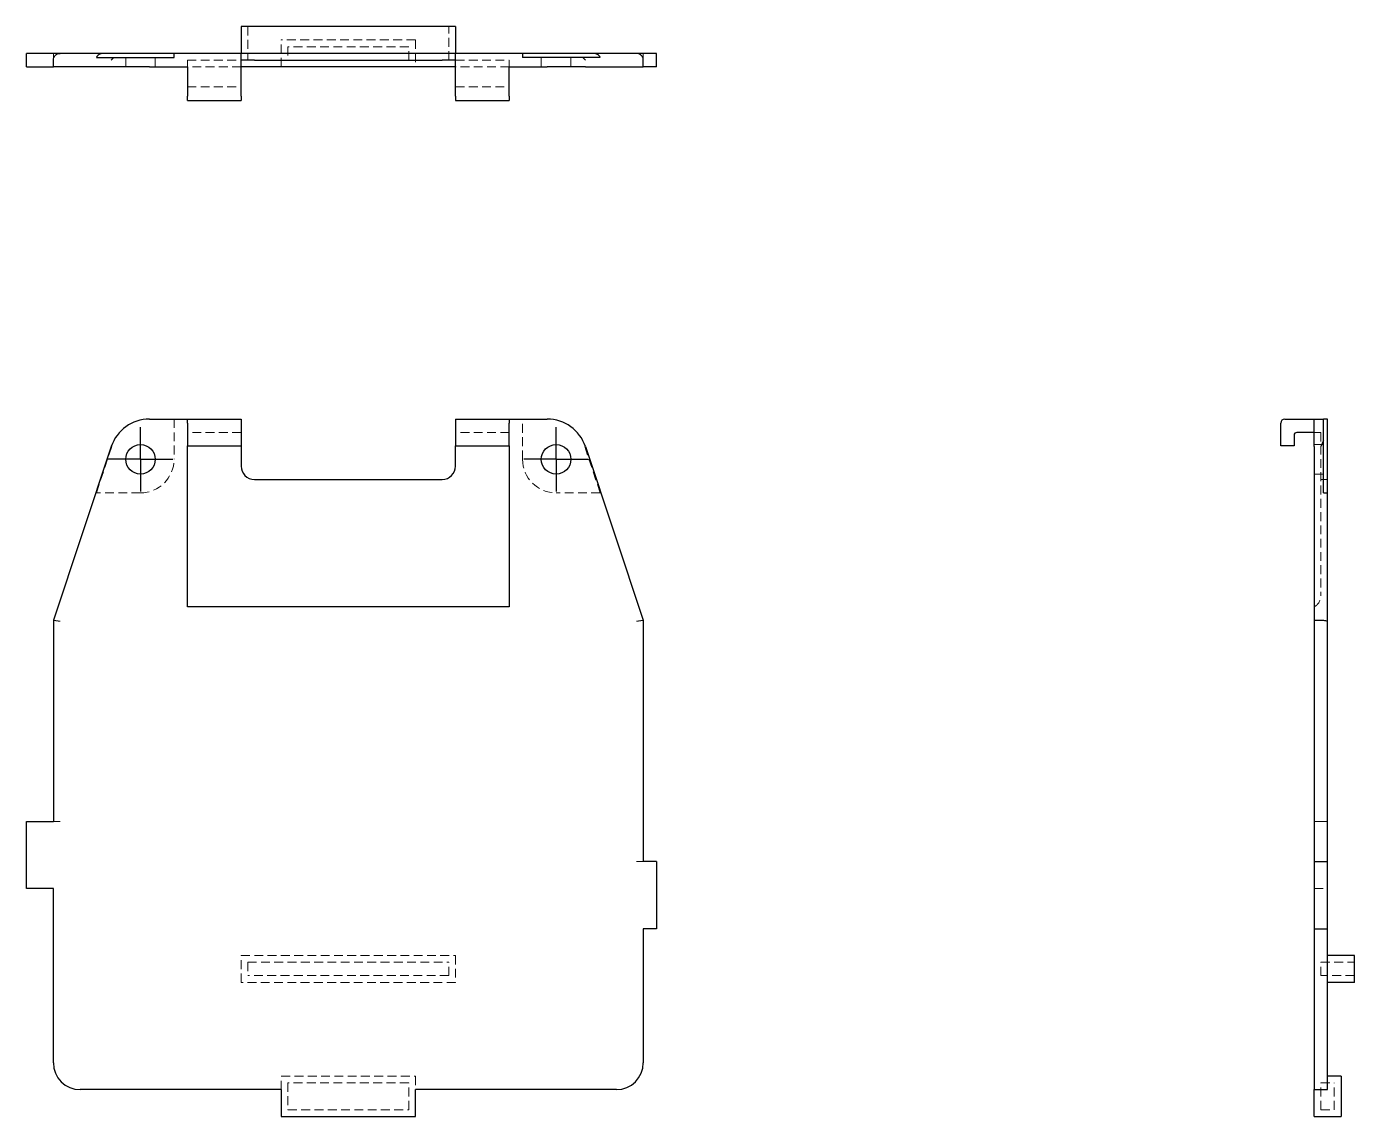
# Model space of a CAD drawing. Header units: millimetres. Extents: x 38 to 228, y 7 to 163.
import ezdxf

# ---------------------------------------------------------------- set-up
doc = ezdxf.new("R2010")
doc.units = ezdxf.units.MM
doc.linetypes.add('HIDDEN', pattern=[1.905, 1.27, -0.635])
doc.layers.add('10', color=7, linetype='Continuous')

# ---------------------------------------------------------------- blocks, each defined once
blk = doc.blocks.new('SW_CENTERMARKSYMBOL_0')
at = {"layer": '10', "color": 0}
for p, q in [((0, 2.5), (0, 4.62)), ((0, 0), (0, 2.5)), ((-2.5, 0), (-4.62, 0)), ((0, 0), (-2.5, 0)), ((0, 0), (0, -2.5)), ((0, 0), (2.5, 0)), ((2.5, 0), (4.62, 0)), ((0, -2.5), (0, -4.62))]:
    blk.add_line(p, q, dxfattribs=at)
blk = doc.blocks.new('SW_CENTERMARKSYMBOL_1')
at = {"layer": '10', "color": 0}
for p, q in [((0, 2.5), (0, 4.62)), ((0, 0), (0, 2.5)), ((-2.5, 0), (-4.62, 0)), ((0, 0), (-2.5, 0)), ((0, 0), (0, -2.5)), ((0, 0), (2.5, 0)), ((2.5, 0), (4.62, 0)), ((0, -2.5), (0, -4.62))]:
    blk.add_line(p, q, dxfattribs=at)

msp = doc.modelspace()

# ---------------------------------------------------------------- linework, layer by layer
at = {"color": 7, "linetype": 'Continuous', "lineweight": 25}
for p, q in [((68.58, 163.29), (68.58, 159.44)), ((99.35, 163.29), (68.58, 163.29)), ((99.35, 163.29), (99.35, 159.44)), ((37.81, 157.52), (37.81, 159.44)), ((42.62, 159.44), (37.81, 159.44)), ((41.65, 157.52), (41.65, 158.48)), ((48.76, 159.44), (42.62, 159.44)), ((47.83, 158.87), (50.33, 158.87)), ((54.15, 159.44), (48.76, 159.44)), ((50.33, 158.87), (55.43, 158.87)), ((58.96, 159.44), (54.15, 159.44)), ((55.43, 158.87), (58.96, 158.87)), ((68.58, 159.44), (58.96, 159.44)), ((58.96, 158.87), (58.96, 159.44)), ((68.58, 153.29), (68.58, 159.44)), ((70.5, 159.44), (68.58, 159.44)), ((70.5, 158.48), (68.58, 158.48)), ((97.42, 159.44), (70.5, 159.44)), ((70.5, 158.48), (97.42, 158.48)), ((99.35, 159.44), (97.42, 159.44)), ((99.35, 158.48), (97.42, 158.48)), ((99.35, 153.29), (99.35, 159.44)), ((108.96, 159.44), (99.35, 159.44)), ((108.96, 159.44), (108.96, 158.87)), ((113.77, 159.44), (108.96, 159.44)), ((112.5, 158.87), (108.96, 158.87)), ((117.59, 158.87), (112.5, 158.87)), ((119.17, 159.44), (113.77, 159.44)), ((120.09, 158.87), (117.59, 158.87)), ((125.31, 159.44), (119.17, 159.44)), ((128.19, 159.44), (125.31, 159.44)), ((126.27, 157.52), (126.27, 158.48)), ((128.19, 157.52), (128.19, 159.44)), ((37.81, 157.52), (41.65, 157.52)), ((49.95, 157.52), (41.65, 157.52)), ((55.43, 157.52), (49.95, 157.52)), ((55.43, 157.52), (60.88, 157.52)), ((60.88, 157.52), (60.88, 153.29)), ((99.35, 157.52), (68.58, 157.52)), ((107.04, 157.52), (112.5, 157.52)), ((107.04, 153.29), (107.04, 157.52)), ((117.97, 157.52), (112.5, 157.52)), ((117.97, 157.52), (126.27, 157.52)), ((128.19, 157.52), (126.27, 157.52)), ((60.88, 152.71), (60.88, 153.29)), ((60.88, 152.71), (68.58, 152.71)), ((68.58, 153.29), (68.58, 152.71)), ((99.35, 153.29), (99.35, 152.71)), ((99.35, 152.71), (107.04, 152.71)), ((107.04, 153.29), (107.04, 152.71)), ((55.43, 107), (60.88, 107)), ((60.88, 106.42), (60.88, 107)), ((60.88, 107), (68.58, 107)), ((68.58, 107), (68.58, 106.42)), ((99.35, 107), (99.35, 106.42)), ((99.35, 107), (107.04, 107)), ((107.04, 107), (107.04, 106.42)), ((107.04, 107), (112.5, 107)), ((218.29, 107), (222.52, 107)), ((222.52, 107), (223.87, 107)), ((222.52, 103.06), (222.52, 107)), ((223.87, 103.94), (223.87, 107)), ((224.44, 107), (223.87, 107)), ((224.44, 101.23), (224.44, 107)), ((60.88, 106.42), (60.88, 103.15)), ((68.58, 106.42), (68.58, 103.15)), ((99.35, 106.42), (99.35, 103.15)), ((107.04, 103.15), (107.04, 106.42)), ((217.71, 103.15), (217.71, 106.42)), ((222.52, 105.08), (220.02, 105.08)), ((49.95, 103.06), (41.65, 78.15)), ((60.88, 103.15), (68.58, 103.15)), ((60.88, 80.08), (60.88, 103.15)), ((68.58, 103.15), (68.58, 100.27)), ((99.35, 103.15), (107.04, 103.15)), ((99.35, 100.27), (99.35, 103.15)), ((107.04, 103.15), (107.04, 80.08)), ((117.97, 103.06), (126.27, 78.15)), ((219.63, 103.15), (217.71, 103.15)), ((219.63, 104.69), (219.63, 103.15)), ((222.52, 103.06), (222.52, 78.15)), ((223.87, 96.42), (223.87, 103.94)), ((224.44, 96.42), (224.44, 101.23)), ((70.5, 98.35), (97.42, 98.35)), ((224.44, 78), (224.44, 96.42)), ((107.04, 80.08), (60.88, 80.08)), ((41.65, 78.15), (41.65, 49.29)), ((126.27, 78.15), (126.27, 43.54)), ((222.52, 78.15), (223.48, 78.15)), ((222.52, 78.15), (222.52, 43.54)), ((224.44, 43.54), (224.44, 78)), ((37.81, 49.31), (41.65, 49.29)), ((37.81, 39.69), (37.81, 49.31)), ((128.19, 43.54), (126.27, 43.54)), ((128.19, 43.54), (128.19, 33.92)), ((222.52, 43.54), (224.44, 43.54)), ((222.52, 43.54), (222.52, 33.92)), ((224.44, 33.92), (224.44, 43.54)), ((41.65, 39.69), (37.81, 39.69)), ((41.65, 14.69), (41.65, 39.69)), ((128.19, 33.92), (126.27, 33.92)), ((126.27, 33.92), (126.27, 14.69)), ((222.52, 33.92), (224.44, 33.92)), ((222.52, 33.92), (222.52, 14.69)), ((224.44, 14.69), (224.44, 33.92)), ((228.29, 30.08), (224.44, 30.08)), ((228.29, 26.23), (228.29, 30.08)), ((228.29, 26.23), (224.44, 26.23)), ((222.52, 14.69), (222.52, 10.85)), ((224.44, 10.85), (224.44, 14.69)), ((226.37, 12.77), (224.44, 12.77)), ((226.37, 12.77), (226.37, 7)), ((74.35, 10.85), (45.5, 10.85)), ((74.35, 10.85), (74.35, 7)), ((122.42, 10.85), (93.58, 10.85)), ((93.58, 7), (93.58, 10.85)), ((222.52, 10.85), (224.44, 10.85)), ((222.52, 7), (222.52, 10.85)), ((74.35, 7), (93.58, 7)), ((222.52, 7), (226.37, 7))]:
    msp.add_line(p, q, dxfattribs=at)
at = {"color": 7, "linetype": 'HIDDEN', "lineweight": 18}
for p, q in [((69.54, 163.29), (69.54, 158.48)), ((98.38, 158.48), (98.38, 163.29)), ((74.35, 159.44), (74.35, 161.37)), ((93.58, 161.37), (74.35, 161.37)), ((75.31, 160.4), (75.31, 158.48)), ((92.62, 160.4), (75.31, 160.4)), ((92.62, 158.48), (92.62, 160.4)), ((93.58, 161.37), (93.58, 159.44)), ((41.65, 158.48), (41.65, 159.44)), ((52.04, 158.87), (52.04, 157.52)), ((56.27, 157.52), (56.27, 158.87)), ((60.88, 158.48), (68.58, 158.48)), ((60.88, 157.52), (60.88, 158.48)), ((68.58, 155.02), (68.58, 158.48)), ((74.35, 157.52), (74.35, 159.44)), ((93.58, 159.44), (93.58, 157.52)), ((99.35, 158.48), (107.04, 158.48)), ((107.04, 158.48), (107.04, 157.52)), ((111.65, 158.87), (111.65, 157.52)), ((115.88, 157.52), (115.88, 158.87)), ((126.27, 158.48), (126.27, 159.44)), ((68.58, 157.52), (60.88, 157.52)), ((107.04, 157.52), (99.35, 157.52)), ((60.88, 154.63), (68.58, 154.63)), ((68.58, 154.63), (68.58, 153.29)), ((99.35, 154.63), (107.04, 154.63)), ((58.96, 107), (58.96, 101.23)), ((108.96, 101.23), (108.96, 107)), ((68.58, 105.08), (60.88, 105.08)), ((68.58, 105.08), (68.58, 103.15)), ((107.04, 105.08), (99.35, 105.08)), ((223.48, 105.08), (222.52, 105.08)), ((223.48, 105.08), (223.48, 81.74)), ((47.83, 96.42), (50.33, 103.94)), ((120.09, 96.42), (117.59, 103.94)), ((223.87, 103.35), (222.52, 103.35)), ((222.52, 99.12), (223.87, 99.12)), ((223.48, 98.35), (224.44, 98.35)), ((54.15, 96.42), (47.83, 96.42)), ((120.09, 96.42), (113.77, 96.42)), ((41.65, 49.29), (42.62, 49.29)), ((222.52, 49.31), (224.44, 49.31)), ((223.48, 49.29), (222.52, 49.29)), ((126.27, 43.54), (125.31, 43.54)), ((222.52, 39.69), (224.44, 39.69)), ((68.58, 26.23), (68.58, 30.08)), ((68.58, 30.08), (99.35, 30.08)), ((69.54, 29.12), (69.54, 27.19)), ((69.54, 29.12), (98.38, 29.12)), ((98.38, 27.19), (98.38, 29.12)), ((99.35, 30.08), (99.35, 26.23)), ((223.48, 29.12), (228.29, 29.12)), ((223.48, 27.19), (223.48, 29.12)), ((228.29, 30.08), (224.44, 30.08)), ((98.38, 27.19), (69.54, 27.19)), ((228.29, 27.19), (223.48, 27.19)), ((99.35, 26.23), (68.58, 26.23)), ((74.35, 12.77), (93.58, 12.77)), ((74.35, 10.85), (74.35, 12.77)), ((75.31, 11.81), (75.31, 7.96)), ((92.62, 11.81), (75.31, 11.81)), ((92.62, 7.96), (92.62, 11.81)), ((93.58, 12.77), (93.58, 10.85)), ((223.48, 11.81), (225.4, 11.81)), ((223.48, 7.96), (223.48, 11.81)), ((225.4, 7.96), (225.4, 11.81)), ((75.31, 7.96), (92.62, 7.96)), ((223.48, 7.96), (225.4, 7.96))]:
    msp.add_line(p, q, dxfattribs=at)
at = {"color": 7, "linetype": 'Continuous', "lineweight": 25}
for centre in [(54.15, 101.23), (113.77, 101.23)]:
    msp.add_circle(centre, 2.12, dxfattribs=at)
for centre, radius, start, end in [((55.43, 101.23), 5.77, 90, 161.5651), ((112.5, 101.23), 5.77, 18.4349, 90), ((218.29, 106.42), 0.577, 90, 180), ((220.02, 104.69), 0.385, 90, 180), ((70.5, 100.27), 1.92, 180, 270), ((97.42, 100.27), 1.92, 270, 0), ((45.5, 14.69), 3.85, 180, 270), ((122.42, 14.69), 3.85, 270, 0)]:
    msp.add_arc(centre, radius, start, end, dxfattribs=at)
at = {"color": 7, "linetype": 'HIDDEN', "lineweight": 18}
for centre, radius, start, end in [((54.15, 101.23), 4.81, 270, 0), ((113.77, 101.23), 4.81, 180, 270), ((221.56, 81.74), 1.92, 300, 0), ((223.72, -11.47), 60.77, 89.32, 90.2267)]:
    msp.add_arc(centre, radius, start, end, dxfattribs=at)
at = {"color": 7, "linetype": 'Continuous', "lineweight": 25}
for points, knots in [([(41.65, 158.48), (41.65, 158.59), (41.67, 158.72), (41.77, 158.95), (41.84, 159.07), (42.03, 159.25), (42.14, 159.33), (42.38, 159.42), (42.5, 159.44), (42.62, 159.44)], [0, 0, 0, 0, 0.25, 0.25, 0.5, 0.5, 0.75, 0.75, 1, 1, 1, 1]), ([(48.76, 159.44), (48.57, 159.44), (48.37, 159.39), (48.03, 159.18), (47.9, 159.03), (47.83, 158.87)], [0, 0, 0, 0, 0.5, 0.5, 1, 1, 1, 1]), ([(49.95, 158.48), (49.98, 158.51), (50.03, 158.58), (50.11, 158.67), (50.19, 158.74), (50.26, 158.81), (50.31, 158.85), (50.33, 158.87)], [0, 0, 0, 0, 0.25465, 0.481975, 0.681975, 0.85465, 1, 1, 1, 1]), ([(120.09, 158.87), (120.02, 159.03), (119.89, 159.18), (119.55, 159.39), (119.35, 159.44), (119.17, 159.44)], [0, 0, 0, 0, 0.5, 0.5, 1, 1, 1, 1]), ([(126.27, 158.48), (126.27, 158.59), (126.25, 158.72), (126.15, 158.95), (126.08, 159.07), (125.89, 159.25), (125.78, 159.33), (125.54, 159.42), (125.42, 159.44), (125.31, 159.44)], [0, 0, 0, 0, 0.25, 0.25, 0.5, 0.5, 0.75, 0.75, 1, 1, 1, 1]), ([(223.87, 96.42), (224.03, 96.42), (224.18, 96.42), (224.39, 96.42), (224.44, 96.42), (224.44, 96.42)], [0, 0, 0, 0, 0.5, 0.5, 1, 1, 1, 1]), ([(223.48, 78.15), (223.59, 78.15), (223.72, 78.15), (223.95, 78.14), (224.07, 78.12), (224.25, 78.09), (224.33, 78.07), (224.42, 78.04), (224.44, 78.02), (224.44, 78)], [0, 0, 0, 0, 0.25, 0.25, 0.5, 0.5, 0.75, 0.75, 1, 1, 1, 1])]:
    msp.add_open_spline(points, degree=3, knots=knots, dxfattribs=at)
for points in [[(117.59, 158.87), (117.74, 158.74), (117.87, 158.61), (117.97, 158.48)], [(223.87, 103.94), (223.74, 103.65), (223.61, 103.36), (223.48, 103.06)]]:
    msp.add_open_spline(points, degree=3, dxfattribs=at)
at = {"color": 7, "linetype": 'HIDDEN', "lineweight": 18}
for points in [[(41.65, 78.15), (41.65, 78.15), (41.67, 78.15), (41.77, 78.14), (41.84, 78.12), (42.03, 78.09), (42.14, 78.07), (42.38, 78.04), (42.5, 78.02), (42.62, 78)], [(126.27, 78.15), (126.27, 78.15), (126.25, 78.15), (126.15, 78.14), (126.08, 78.12), (125.89, 78.09), (125.78, 78.07), (125.54, 78.04), (125.42, 78.02), (125.31, 78)]]:
    msp.add_open_spline(points, degree=3, knots=[0, 0, 0, 0, 0.25, 0.25, 0.5, 0.5, 0.75, 0.75, 1, 1, 1, 1], dxfattribs=at)

# ---------------------------------------------------------------- block references
at = {"layer": '10'}
for name, p in [('SW_CENTERMARKSYMBOL_0', (54.15, 101.23)), ('SW_CENTERMARKSYMBOL_1', (113.77, 101.23))]:
    msp.add_blockref(name, p, dxfattribs=at)

doc.saveas('drawing.dxf')
